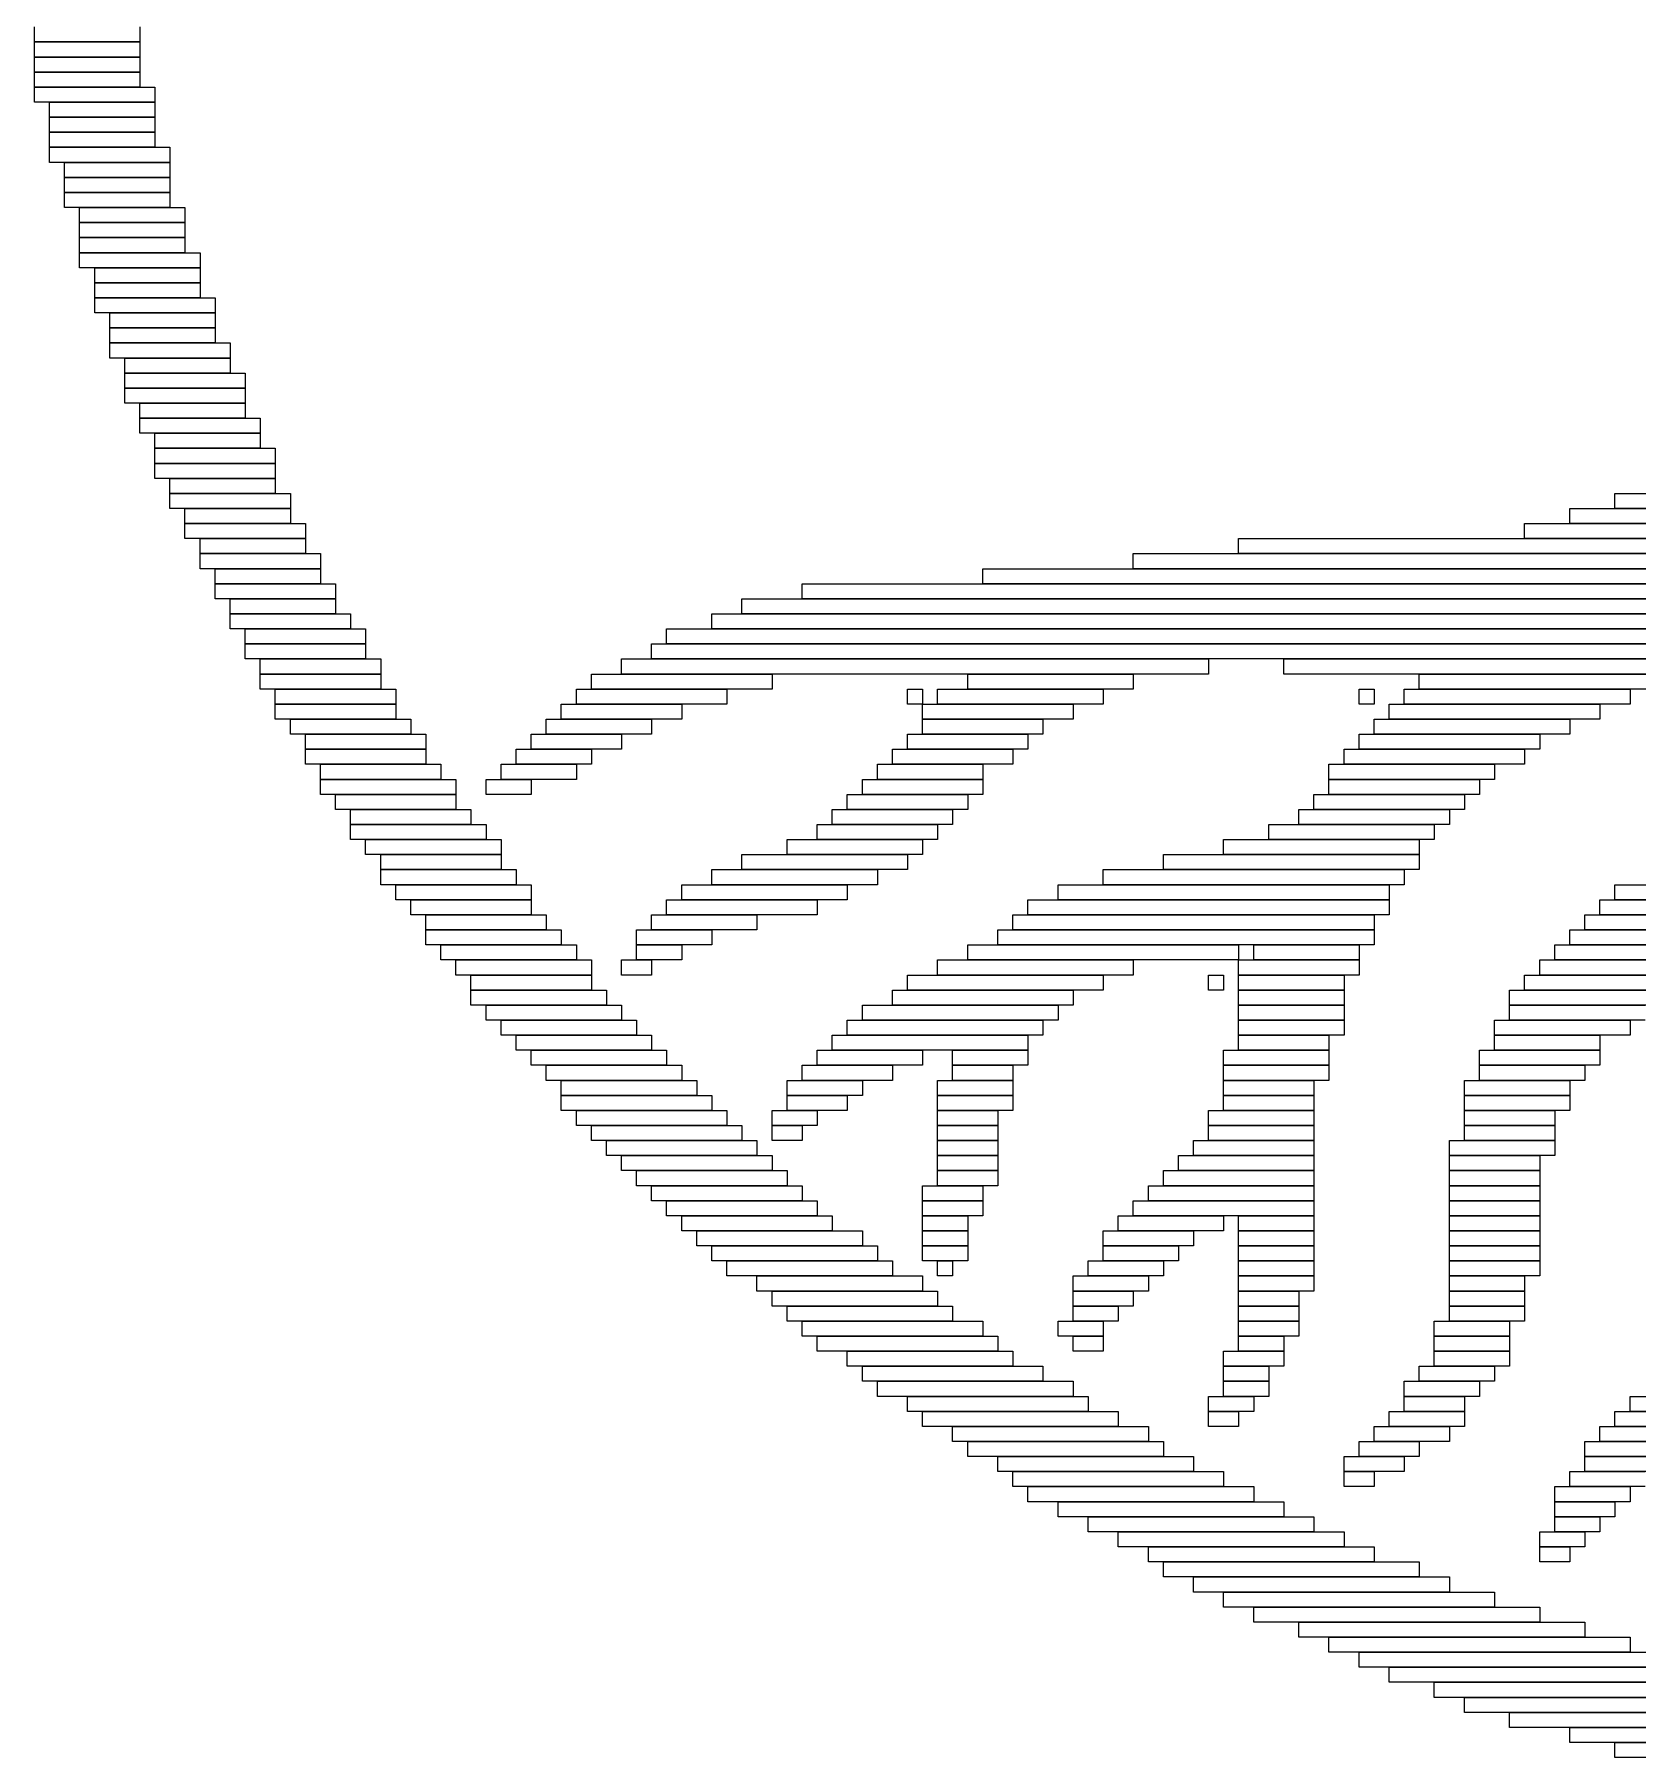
# Model space of a CAD drawing. Extents: x 367 to 656, y 364 to 661.
# Drawn here: x 370 to 476.5, y 369 to 483.5 of the extents above; entities that cross this region are included whole.
import ezdxf

# ---------------------------------------------------------------- set-up
doc = ezdxf.new("R2010")
doc.units = 0

msp = doc.modelspace()

# ---------------------------------------------------------------- linework, layer by layer
for p, q in [((370, 483), (370, 484)), ((377, 484), (377, 483)), ((377, 483), (370, 483)), ((370, 483), (377, 483)), ((370, 482), (370, 483)), ((377, 483), (377, 482)), ((377, 482), (370, 482)), ((370, 482), (377, 482)), ((370, 481), (370, 482)), ((377, 481), (370, 481)), ((370, 481), (377, 481)), ((370, 480), (370, 481)), ((377, 482), (377, 481)), ((377, 481), (377, 480)), ((377, 480), (370, 480)), ((370, 480), (378, 480)), ((370, 479), (370, 480)), ((378, 480), (378, 479)), ((378, 479), (370, 479)), ((371, 479), (378, 479)), ((371, 478), (371, 479)), ((378, 479), (378, 478)), ((378, 478), (371, 478)), ((371, 478), (378, 478)), ((371, 477), (371, 478)), ((378, 478), (378, 477)), ((378, 477), (371, 477)), ((371, 477), (378, 477)), ((371, 476), (371, 477)), ((378, 477), (378, 476)), ((378, 476), (371, 476)), ((371, 476), (379, 476)), ((371, 475), (371, 476)), ((379, 476), (379, 475)), ((379, 475), (371, 475)), ((372, 475), (379, 475)), ((372, 474), (372, 475)), ((379, 475), (379, 474)), ((379, 474), (372, 474)), ((372, 474), (379, 474)), ((372, 473), (372, 474)), ((379, 473), (372, 473)), ((372, 473), (379, 473)), ((372, 472), (372, 473)), ((379, 474), (379, 473)), ((379, 473), (379, 472)), ((379, 472), (372, 472)), ((373, 472), (380, 472)), ((373, 471), (373, 472)), ((380, 472), (380, 471)), ((380, 471), (373, 471)), ((373, 471), (380, 471)), ((373, 470), (373, 471)), ((380, 471), (380, 470)), ((380, 470), (373, 470)), ((373, 470), (380, 470)), ((373, 469), (373, 470)), ((380, 470), (380, 469)), ((380, 469), (373, 469)), ((373, 469), (381, 469)), ((373, 468), (373, 469)), ((381, 469), (381, 468)), ((381, 468), (373, 468)), ((374, 468), (381, 468)), ((374, 467), (374, 468)), ((381, 468), (381, 467)), ((381, 467), (374, 467)), ((374, 467), (381, 467)), ((374, 466), (374, 467)), ((381, 467), (381, 466)), ((381, 466), (374, 466)), ((374, 466), (382, 466)), ((374, 465), (374, 466)), ((382, 465), (374, 465)), ((375, 465), (382, 465)), ((375, 464), (375, 465)), ((382, 466), (382, 465)), ((382, 465), (382, 464)), ((382, 464), (375, 464)), ((375, 464), (382, 464)), ((375, 463), (375, 464)), ((382, 464), (382, 463)), ((382, 463), (375, 463)), ((375, 463), (383, 463)), ((375, 462), (375, 463)), ((383, 463), (383, 462)), ((383, 462), (375, 462)), ((376, 462), (383, 462)), ((376, 461), (376, 462)), ((383, 462), (383, 461)), ((383, 461), (376, 461)), ((376, 461), (384, 461)), ((376, 460), (376, 461)), ((384, 461), (384, 460)), ((384, 460), (376, 460)), ((376, 460), (384, 460)), ((376, 459), (376, 460)), ((384, 460), (384, 459)), ((384, 459), (376, 459)), ((377, 459), (384, 459)), ((377, 458), (377, 459)), ((384, 458), (377, 458)), ((377, 458), (385, 458)), ((377, 457), (377, 458)), ((384, 459), (384, 458)), ((385, 458), (385, 457)), ((385, 457), (377, 457)), ((378, 457), (385, 457)), ((378, 456), (378, 457)), ((385, 457), (385, 456)), ((385, 456), (378, 456)), ((378, 456), (386, 456)), ((378, 455), (378, 456)), ((386, 456), (386, 455)), ((386, 455), (378, 455)), ((378, 455), (386, 455)), ((378, 454), (378, 455)), ((386, 455), (386, 454)), ((386, 454), (378, 454)), ((379, 454), (386, 454)), ((379, 453), (379, 454)), ((386, 454), (386, 453)), ((386, 453), (379, 453)), ((379, 453), (387, 453)), ((379, 452), (379, 453)), ((387, 453), (387, 452)), ((475, 453), (524, 453)), ((475, 452), (475, 453)), ((387, 452), (379, 452)), ((380, 452), (387, 452)), ((380, 451), (380, 452)), ((387, 452), (387, 451)), ((472, 452), (524, 452)), ((472, 451), (472, 452)), ((524, 452), (475, 452)), ((387, 451), (380, 451)), ((380, 451), (388, 451)), ((380, 450), (380, 451)), ((388, 450), (380, 450)), ((381, 450), (388, 450)), ((381, 449), (381, 450)), ((388, 451), (388, 450)), ((388, 450), (388, 449)), ((450, 450), (496, 450)), ((450, 449), (450, 450)), ((469, 451), (497, 451)), ((469, 450), (469, 451)), ((497, 450), (469, 450)), ((524, 451), (472, 451)), ((388, 449), (381, 449)), ((381, 449), (389, 449)), ((381, 448), (381, 449)), ((389, 449), (389, 448)), ((443, 449), (495, 449)), ((443, 448), (443, 449)), ((496, 449), (450, 449)), ((389, 448), (381, 448)), ((382, 448), (389, 448)), ((382, 447), (382, 448)), ((389, 448), (389, 447)), ((433, 448), (493, 448)), ((433, 447), (433, 448)), ((495, 448), (443, 448)), ((389, 447), (382, 447)), ((382, 447), (390, 447)), ((382, 446), (382, 447)), ((390, 447), (390, 446)), ((421, 447), (492, 447)), ((421, 446), (421, 447)), ((493, 447), (433, 447)), ((390, 446), (382, 446)), ((383, 446), (390, 446)), ((383, 445), (383, 446)), ((390, 446), (390, 445)), ((417, 446), (490, 446)), ((417, 445), (417, 446)), ((492, 446), (421, 446)), ((390, 445), (383, 445)), ((383, 445), (391, 445)), ((383, 444), (383, 445)), ((391, 445), (391, 444)), ((415, 445), (488, 445)), ((415, 444), (415, 445)), ((490, 445), (417, 445)), ((391, 444), (383, 444)), ((384, 444), (392, 444)), ((384, 443), (384, 444)), ((392, 444), (392, 443)), ((412, 444), (486, 444)), ((412, 443), (412, 444)), ((488, 444), (415, 444)), ((392, 443), (384, 443)), ((384, 443), (392, 443)), ((384, 442), (384, 443)), ((392, 442), (384, 442)), ((385, 442), (393, 442)), ((385, 441), (385, 442)), ((392, 443), (392, 442)), ((393, 442), (393, 441)), ((409, 442), (448, 442)), ((409, 441), (409, 442)), ((411, 443), (484, 443)), ((411, 442), (411, 443)), ((484, 442), (411, 442)), ((486, 443), (412, 443)), ((448, 442), (448, 441)), ((453, 442), (481, 442)), ((453, 441), (453, 442)), ((393, 441), (385, 441)), ((385, 441), (393, 441)), ((385, 440), (385, 441)), ((393, 441), (393, 440)), ((407, 441), (419, 441)), ((407, 440), (407, 441)), ((448, 441), (409, 441)), ((419, 441), (419, 440)), ((432, 441), (443, 441)), ((432, 440), (432, 441)), ((443, 441), (443, 440)), ((481, 441), (453, 441)), ((462, 441), (479, 441)), ((462, 440), (462, 441)), ((393, 440), (385, 440)), ((386, 440), (394, 440)), ((386, 439), (386, 440)), ((394, 440), (394, 439)), ((406, 440), (416, 440)), ((406, 439), (406, 440)), ((419, 440), (407, 440)), ((416, 440), (416, 439)), ((428, 440), (429, 440)), ((428, 439), (428, 440)), ((429, 440), (429, 439)), ((430, 440), (441, 440)), ((430, 439), (430, 440)), ((443, 440), (432, 440)), ((441, 440), (441, 439)), ((458, 440), (459, 440)), ((458, 439), (458, 440)), ((459, 440), (459, 439)), ((461, 440), (476, 440)), ((461, 439), (461, 440)), ((479, 440), (462, 440)), ((476, 440), (476, 439)), ((394, 439), (386, 439)), ((386, 439), (394, 439)), ((386, 438), (386, 439)), ((394, 439), (394, 438)), ((405, 439), (413, 439)), ((405, 438), (405, 439)), ((416, 439), (406, 439)), ((413, 439), (413, 438)), ((429, 439), (428, 439)), ((429, 439), (439, 439)), ((429, 438), (429, 439)), ((441, 439), (430, 439)), ((439, 439), (439, 438)), ((459, 439), (458, 439)), ((460, 439), (474, 439)), ((460, 438), (460, 439)), ((476, 439), (461, 439)), ((474, 439), (474, 438)), ((394, 438), (386, 438)), ((387, 438), (395, 438)), ((387, 437), (387, 438)), ((395, 438), (395, 437)), ((404, 438), (411, 438)), ((404, 437), (404, 438)), ((413, 438), (405, 438)), ((411, 438), (411, 437)), ((439, 438), (429, 438)), ((429, 438), (437, 438)), ((429, 437), (429, 438)), ((437, 438), (437, 437)), ((459, 438), (472, 438)), ((459, 437), (459, 438)), ((474, 438), (460, 438)), ((472, 438), (472, 437)), ((395, 437), (387, 437)), ((388, 437), (396, 437)), ((388, 436), (388, 437)), ((396, 437), (396, 436)), ((403, 437), (409, 437)), ((403, 436), (403, 437)), ((411, 437), (404, 437)), ((409, 437), (409, 436)), ((428, 437), (436, 437)), ((428, 436), (428, 437)), ((437, 437), (429, 437)), ((436, 437), (436, 436)), ((458, 437), (470, 437)), ((458, 436), (458, 437)), ((472, 437), (459, 437)), ((470, 437), (470, 436)), ((396, 436), (388, 436)), ((388, 436), (396, 436)), ((388, 435), (388, 436)), ((396, 436), (396, 435)), ((402, 436), (407, 436)), ((402, 435), (402, 436)), ((409, 436), (403, 436)), ((407, 436), (407, 435)), ((427, 436), (435, 436)), ((427, 435), (427, 436)), ((436, 436), (428, 436)), ((435, 436), (435, 435)), ((457, 436), (469, 436)), ((457, 435), (457, 436)), ((470, 436), (458, 436)), ((469, 436), (469, 435)), ((396, 435), (388, 435)), ((389, 435), (397, 435)), ((389, 434), (389, 435)), ((397, 434), (389, 434)), ((389, 434), (398, 434)), ((389, 433), (389, 434)), ((397, 435), (397, 434)), ((398, 434), (398, 433)), ((400, 434), (403, 434)), ((400, 433), (400, 434)), ((401, 435), (406, 435)), ((401, 434), (401, 435)), ((406, 434), (401, 434)), ((407, 435), (402, 435)), ((403, 434), (403, 433)), ((406, 435), (406, 434)), ((425, 434), (433, 434)), ((425, 433), (425, 434)), ((426, 435), (433, 435)), ((426, 434), (426, 435)), ((433, 434), (426, 434)), ((435, 435), (427, 435)), ((433, 435), (433, 434)), ((433, 434), (433, 433)), ((456, 435), (467, 435)), ((456, 434), (456, 435)), ((467, 434), (456, 434)), ((456, 434), (466, 434)), ((456, 433), (456, 434)), ((469, 435), (457, 435)), ((466, 434), (466, 433)), ((467, 435), (467, 434)), ((398, 433), (389, 433)), ((390, 433), (398, 433)), ((390, 432), (390, 433)), ((398, 433), (398, 432)), ((403, 433), (400, 433)), ((424, 433), (432, 433)), ((424, 432), (424, 433)), ((433, 433), (425, 433)), ((432, 433), (432, 432)), ((455, 433), (465, 433)), ((455, 432), (455, 433)), ((466, 433), (456, 433)), ((465, 433), (465, 432)), ((398, 432), (390, 432)), ((391, 432), (399, 432)), ((391, 431), (391, 432)), ((399, 432), (399, 431)), ((423, 432), (431, 432)), ((423, 431), (423, 432)), ((432, 432), (424, 432)), ((431, 432), (431, 431)), ((454, 432), (464, 432)), ((454, 431), (454, 432)), ((465, 432), (455, 432)), ((464, 432), (464, 431)), ((399, 431), (391, 431)), ((391, 431), (400, 431)), ((391, 430), (391, 431)), ((400, 431), (400, 430)), ((422, 431), (430, 431)), ((422, 430), (422, 431)), ((431, 431), (423, 431)), ((430, 431), (430, 430)), ((452, 431), (463, 431)), ((452, 430), (452, 431)), ((464, 431), (454, 431)), ((463, 431), (463, 430)), ((400, 430), (391, 430)), ((392, 430), (401, 430)), ((392, 429), (392, 430)), ((401, 430), (401, 429)), ((420, 430), (429, 430)), ((420, 429), (420, 430)), ((430, 430), (422, 430)), ((429, 430), (429, 429)), ((449, 430), (462, 430)), ((449, 429), (449, 430)), ((463, 430), (452, 430)), ((462, 430), (462, 429)), ((401, 429), (392, 429)), ((393, 429), (401, 429)), ((393, 428), (393, 429)), ((401, 429), (401, 428)), ((417, 429), (428, 429)), ((417, 428), (417, 429)), ((429, 429), (420, 429)), ((428, 429), (428, 428)), ((445, 429), (462, 429)), ((445, 428), (445, 429)), ((462, 429), (449, 429)), ((462, 429), (462, 428)), ((401, 428), (393, 428)), ((393, 428), (402, 428)), ((393, 427), (393, 428)), ((402, 428), (402, 427)), ((415, 428), (426, 428)), ((415, 427), (415, 428)), ((428, 428), (417, 428)), ((426, 428), (426, 427)), ((441, 428), (461, 428)), ((441, 427), (441, 428)), ((462, 428), (445, 428)), ((461, 428), (461, 427)), ((402, 427), (393, 427)), ((394, 427), (403, 427)), ((394, 426), (394, 427)), ((403, 426), (394, 426)), ((395, 426), (403, 426)), ((395, 425), (395, 426)), ((403, 427), (403, 426)), ((403, 426), (403, 425)), ((412, 426), (422, 426)), ((412, 425), (412, 426)), ((413, 427), (424, 427)), ((413, 426), (413, 427)), ((424, 426), (413, 426)), ((426, 427), (415, 427)), ((422, 426), (422, 425)), ((424, 427), (424, 426)), ((436, 426), (460, 426)), ((436, 425), (436, 426)), ((438, 427), (460, 427)), ((438, 426), (438, 427)), ((460, 426), (438, 426)), ((461, 427), (441, 427)), ((460, 427), (460, 426)), ((460, 426), (460, 425)), ((474, 426), (492, 426)), ((474, 425), (474, 426)), ((475, 427), (492, 427)), ((475, 426), (475, 427)), ((492, 426), (475, 426)), ((403, 425), (395, 425)), ((396, 425), (404, 425)), ((396, 424), (396, 425)), ((404, 425), (404, 424)), ((411, 425), (418, 425)), ((411, 424), (411, 425)), ((422, 425), (412, 425)), ((418, 425), (418, 424)), ((435, 425), (459, 425)), ((435, 424), (435, 425)), ((460, 425), (436, 425)), ((459, 425), (459, 424)), ((473, 425), (491, 425)), ((473, 424), (473, 425)), ((492, 425), (474, 425)), ((404, 424), (396, 424)), ((396, 424), (405, 424)), ((396, 423), (396, 424)), ((405, 424), (405, 423)), ((410, 424), (415, 424)), ((410, 423), (410, 424)), ((418, 424), (411, 424)), ((415, 424), (415, 423)), ((434, 424), (459, 424)), ((434, 423), (434, 424)), ((459, 424), (435, 424)), ((459, 424), (459, 423)), ((472, 424), (490, 424)), ((472, 423), (472, 424)), ((491, 424), (473, 424)), ((405, 423), (396, 423)), ((397, 423), (406, 423)), ((397, 422), (397, 423)), ((406, 423), (406, 422)), ((415, 423), (410, 423)), ((410, 423), (413, 423)), ((410, 422), (410, 423)), ((413, 423), (413, 422)), ((432, 423), (450, 423)), ((432, 422), (432, 423)), ((459, 423), (434, 423)), ((450, 423), (450, 422)), ((451, 423), (458, 423)), ((451, 422), (451, 423)), ((458, 423), (458, 422)), ((471, 423), (490, 423)), ((471, 422), (471, 423)), ((490, 423), (472, 423)), ((406, 422), (397, 422)), ((398, 422), (407, 422)), ((398, 421), (398, 422)), ((407, 422), (407, 421)), ((409, 422), (411, 422)), ((409, 421), (409, 422)), ((413, 422), (410, 422)), ((411, 422), (411, 421)), ((430, 422), (443, 422)), ((430, 421), (430, 422)), ((450, 422), (432, 422)), ((443, 422), (443, 421)), ((450, 422), (458, 422)), ((450, 421), (450, 422)), ((458, 422), (451, 422)), ((458, 422), (458, 421)), ((470, 422), (489, 422)), ((470, 421), (470, 422)), ((490, 422), (471, 422)), ((407, 421), (398, 421)), ((399, 421), (407, 421)), ((399, 420), (399, 421)), ((407, 421), (407, 420)), ((411, 421), (409, 421)), ((428, 421), (441, 421)), ((428, 420), (428, 421)), ((443, 421), (430, 421)), ((441, 421), (441, 420)), ((448, 421), (449, 421)), ((448, 420), (448, 421)), ((449, 421), (449, 420)), ((458, 421), (450, 421)), ((450, 421), (457, 421)), ((450, 420), (450, 421)), ((457, 421), (457, 420)), ((469, 421), (480, 421)), ((469, 420), (469, 421)), ((489, 421), (470, 421)), ((407, 420), (399, 420)), ((399, 420), (408, 420)), ((399, 419), (399, 420)), ((408, 420), (408, 419)), ((427, 420), (439, 420)), ((427, 419), (427, 420)), ((441, 420), (428, 420)), ((439, 420), (439, 419)), ((449, 420), (448, 420)), ((457, 420), (450, 420)), ((450, 420), (457, 420)), ((450, 419), (450, 420)), ((457, 420), (457, 419)), ((468, 420), (478, 420)), ((468, 419), (468, 420)), ((480, 420), (469, 420)), ((408, 419), (399, 419)), ((400, 419), (409, 419)), ((400, 418), (400, 419)), ((409, 418), (400, 418)), ((401, 418), (410, 418)), ((401, 417), (401, 418)), ((409, 419), (409, 418)), ((410, 418), (410, 417)), ((424, 418), (437, 418)), ((424, 417), (424, 418)), ((425, 419), (438, 419)), ((425, 418), (425, 419)), ((438, 418), (425, 418)), ((439, 419), (427, 419)), ((437, 418), (437, 417)), ((438, 419), (438, 418)), ((457, 419), (450, 419)), ((450, 419), (457, 419)), ((450, 418), (450, 419)), ((457, 418), (450, 418)), ((450, 418), (457, 418)), ((450, 417), (450, 418)), ((457, 419), (457, 418)), ((457, 418), (457, 417)), ((467, 418), (476, 418)), ((467, 417), (467, 418)), ((478, 419), (468, 419)), ((468, 419), (477, 419)), ((468, 418), (468, 419)), ((477, 418), (468, 418)), ((476, 418), (476, 417)), ((410, 417), (401, 417)), ((402, 417), (411, 417)), ((402, 416), (402, 417)), ((411, 417), (411, 416)), ((423, 417), (436, 417)), ((423, 416), (423, 417)), ((437, 417), (424, 417)), ((436, 417), (436, 416)), ((457, 417), (450, 417)), ((450, 417), (456, 417)), ((450, 416), (450, 417)), ((456, 417), (456, 416)), ((476, 417), (467, 417)), ((467, 417), (474, 417)), ((467, 416), (467, 417)), ((474, 417), (474, 416)), ((411, 416), (402, 416)), ((403, 416), (412, 416)), ((403, 415), (403, 416)), ((412, 416), (412, 415)), ((422, 416), (429, 416)), ((422, 415), (422, 416)), ((436, 416), (423, 416)), ((429, 416), (429, 415)), ((431, 416), (436, 416)), ((431, 415), (431, 416)), ((436, 416), (436, 415)), ((449, 416), (456, 416)), ((449, 415), (449, 416)), ((456, 416), (450, 416)), ((456, 416), (456, 415)), ((466, 416), (474, 416)), ((466, 415), (466, 416)), ((474, 416), (467, 416)), ((474, 416), (474, 415)), ((412, 415), (403, 415)), ((404, 415), (413, 415)), ((404, 414), (404, 415)), ((413, 415), (413, 414)), ((421, 415), (427, 415)), ((421, 414), (421, 415)), ((429, 415), (422, 415)), ((427, 415), (427, 414)), ((436, 415), (431, 415)), ((431, 415), (435, 415)), ((431, 414), (431, 415)), ((435, 415), (435, 414)), ((456, 415), (449, 415)), ((449, 415), (456, 415)), ((449, 414), (449, 415)), ((456, 415), (456, 414)), ((474, 415), (466, 415)), ((466, 415), (473, 415)), ((466, 414), (466, 415)), ((473, 415), (473, 414)), ((413, 414), (404, 414)), ((405, 414), (414, 414)), ((405, 413), (405, 414)), ((414, 414), (414, 413)), ((420, 414), (425, 414)), ((420, 413), (420, 414)), ((427, 414), (421, 414)), ((425, 414), (425, 413)), ((430, 414), (435, 414)), ((430, 413), (430, 414)), ((435, 414), (431, 414)), ((435, 414), (435, 413)), ((456, 414), (449, 414)), ((449, 414), (455, 414)), ((449, 413), (449, 414)), ((455, 414), (455, 413)), ((465, 414), (472, 414)), ((465, 413), (465, 414)), ((473, 414), (466, 414)), ((472, 414), (472, 413)), ((414, 413), (405, 413)), ((405, 413), (415, 413)), ((405, 412), (405, 413)), ((415, 413), (415, 412)), ((425, 413), (420, 413)), ((420, 413), (424, 413)), ((420, 412), (420, 413)), ((424, 413), (424, 412)), ((435, 413), (430, 413)), ((430, 413), (435, 413)), ((430, 412), (430, 413)), ((435, 413), (435, 412)), ((455, 413), (449, 413)), ((449, 413), (455, 413)), ((449, 412), (449, 413)), ((455, 413), (455, 412)), ((472, 413), (465, 413)), ((465, 413), (472, 413)), ((465, 412), (465, 413)), ((472, 413), (472, 412)), ((415, 412), (405, 412)), ((406, 412), (416, 412)), ((406, 411), (406, 412)), ((416, 412), (416, 411)), ((419, 412), (422, 412)), ((419, 411), (419, 412)), ((424, 412), (420, 412)), ((422, 412), (422, 411)), ((435, 412), (430, 412)), ((430, 412), (434, 412)), ((430, 411), (430, 412)), ((434, 412), (434, 411)), ((448, 412), (455, 412)), ((448, 411), (448, 412)), ((455, 412), (449, 412)), ((455, 412), (455, 411)), ((472, 412), (465, 412)), ((465, 412), (471, 412)), ((465, 411), (465, 412)), ((471, 412), (471, 411)), ((416, 411), (406, 411)), ((407, 411), (417, 411)), ((407, 410), (407, 411)), ((417, 410), (407, 410)), ((408, 410), (418, 410)), ((408, 409), (408, 410)), ((417, 411), (417, 410)), ((418, 410), (418, 409)), ((422, 411), (419, 411)), ((419, 411), (421, 411)), ((419, 410), (419, 411)), ((421, 410), (419, 410)), ((421, 411), (421, 410)), ((434, 411), (430, 411)), ((430, 411), (434, 411)), ((430, 410), (430, 411)), ((434, 410), (430, 410)), ((430, 410), (434, 410)), ((430, 409), (430, 410)), ((434, 411), (434, 410)), ((434, 410), (434, 409)), ((447, 410), (455, 410)), ((447, 409), (447, 410)), ((455, 411), (448, 411)), ((448, 411), (455, 411)), ((448, 410), (448, 411)), ((455, 410), (448, 410)), ((455, 411), (455, 410)), ((455, 410), (455, 409)), ((464, 410), (471, 410)), ((464, 409), (464, 410)), ((471, 411), (465, 411)), ((465, 411), (471, 411)), ((465, 410), (465, 411)), ((471, 410), (465, 410)), ((471, 411), (471, 410)), ((471, 410), (471, 409)), ((418, 409), (408, 409)), ((409, 409), (419, 409)), ((409, 408), (409, 409)), ((419, 409), (419, 408)), ((434, 409), (430, 409)), ((430, 409), (434, 409)), ((430, 408), (430, 409)), ((434, 409), (434, 408)), ((446, 409), (455, 409)), ((446, 408), (446, 409)), ((455, 409), (447, 409)), ((455, 409), (455, 408)), ((471, 409), (464, 409)), ((464, 409), (470, 409)), ((464, 408), (464, 409)), ((470, 409), (470, 408)), ((419, 408), (409, 408)), ((410, 408), (420, 408)), ((410, 407), (410, 408)), ((420, 408), (420, 407)), ((434, 408), (430, 408)), ((430, 408), (434, 408)), ((430, 407), (430, 408)), ((434, 408), (434, 407)), ((445, 408), (455, 408)), ((445, 407), (445, 408)), ((455, 408), (446, 408)), ((455, 408), (455, 407)), ((470, 408), (464, 408)), ((464, 408), (470, 408)), ((464, 407), (464, 408)), ((470, 408), (470, 407)), ((420, 407), (410, 407)), ((411, 407), (421, 407)), ((411, 406), (411, 407)), ((421, 407), (421, 406)), ((429, 407), (433, 407)), ((429, 406), (429, 407)), ((434, 407), (430, 407)), ((433, 407), (433, 406)), ((444, 407), (455, 407)), ((444, 406), (444, 407)), ((455, 407), (445, 407)), ((455, 407), (455, 406)), ((470, 407), (464, 407)), ((464, 407), (470, 407)), ((464, 406), (464, 407)), ((470, 407), (470, 406)), ((421, 406), (411, 406)), ((412, 406), (422, 406)), ((412, 405), (412, 406)), ((422, 406), (422, 405)), ((433, 406), (429, 406)), ((429, 406), (433, 406)), ((429, 405), (429, 406)), ((433, 406), (433, 405)), ((443, 406), (455, 406)), ((443, 405), (443, 406)), ((455, 406), (444, 406)), ((455, 406), (455, 405)), ((470, 406), (464, 406)), ((464, 406), (470, 406)), ((464, 405), (464, 406)), ((470, 406), (470, 405)), ((422, 405), (412, 405)), ((413, 405), (423, 405)), ((413, 404), (413, 405)), ((423, 405), (423, 404)), ((433, 405), (429, 405)), ((429, 405), (432, 405)), ((429, 404), (429, 405)), ((432, 405), (432, 404)), ((442, 405), (449, 405)), ((442, 404), (442, 405)), ((455, 405), (443, 405)), ((449, 405), (449, 404)), ((450, 405), (455, 405)), ((450, 404), (450, 405)), ((455, 405), (455, 404)), ((470, 405), (464, 405)), ((464, 405), (470, 405)), ((464, 404), (464, 405)), ((470, 405), (470, 404)), ((423, 404), (413, 404)), ((414, 404), (425, 404)), ((414, 403), (414, 404)), ((425, 404), (425, 403)), ((432, 404), (429, 404)), ((429, 404), (432, 404)), ((429, 403), (429, 404)), ((432, 404), (432, 403)), ((441, 404), (447, 404)), ((441, 403), (441, 404)), ((449, 404), (442, 404)), ((447, 404), (447, 403)), ((455, 404), (450, 404)), ((450, 404), (455, 404)), ((450, 403), (450, 404)), ((455, 404), (455, 403)), ((470, 404), (464, 404)), ((464, 404), (470, 404)), ((464, 403), (464, 404)), ((470, 404), (470, 403)), ((425, 403), (414, 403)), ((415, 403), (426, 403)), ((415, 402), (415, 403)), ((426, 402), (415, 402)), ((416, 402), (427, 402)), ((416, 401), (416, 402)), ((426, 403), (426, 402)), ((427, 402), (427, 401)), ((432, 403), (429, 403)), ((429, 403), (432, 403)), ((429, 402), (429, 403)), ((432, 402), (429, 402)), ((430, 402), (431, 402)), ((430, 401), (430, 402)), ((431, 402), (431, 401)), ((432, 403), (432, 402)), ((440, 402), (445, 402)), ((440, 401), (440, 402)), ((447, 403), (441, 403)), ((441, 403), (446, 403)), ((441, 402), (441, 403)), ((446, 402), (441, 402)), ((445, 402), (445, 401)), ((446, 403), (446, 402)), ((455, 403), (450, 403)), ((450, 403), (455, 403)), ((450, 402), (450, 403)), ((455, 402), (450, 402)), ((450, 402), (455, 402)), ((450, 401), (450, 402)), ((455, 403), (455, 402)), ((455, 402), (455, 401)), ((470, 403), (464, 403)), ((464, 403), (470, 403)), ((464, 402), (464, 403)), ((470, 402), (464, 402)), ((464, 402), (470, 402)), ((464, 401), (464, 402)), ((470, 403), (470, 402)), ((470, 402), (470, 401)), ((427, 401), (416, 401)), ((418, 401), (429, 401)), ((418, 400), (418, 401)), ((429, 401), (429, 400)), ((431, 401), (430, 401)), ((439, 401), (444, 401)), ((439, 400), (439, 401)), ((445, 401), (440, 401)), ((444, 401), (444, 400)), ((455, 401), (450, 401)), ((450, 401), (455, 401)), ((450, 400), (450, 401)), ((455, 401), (455, 400)), ((470, 401), (464, 401)), ((464, 401), (469, 401)), ((464, 400), (464, 401)), ((469, 401), (469, 400)), ((429, 400), (418, 400)), ((419, 400), (430, 400)), ((419, 399), (419, 400)), ((430, 400), (430, 399)), ((444, 400), (439, 400)), ((439, 400), (443, 400)), ((439, 399), (439, 400)), ((443, 400), (443, 399)), ((455, 400), (450, 400)), ((450, 400), (454, 400)), ((450, 399), (450, 400)), ((454, 400), (454, 399)), ((469, 400), (464, 400)), ((464, 400), (469, 400)), ((464, 399), (464, 400)), ((469, 400), (469, 399)), ((430, 399), (419, 399)), ((420, 399), (431, 399)), ((420, 398), (420, 399)), ((431, 399), (431, 398)), ((443, 399), (439, 399)), ((439, 399), (442, 399)), ((439, 398), (439, 399)), ((442, 399), (442, 398)), ((454, 399), (450, 399)), ((450, 399), (454, 399)), ((450, 398), (450, 399)), ((454, 399), (454, 398)), ((469, 399), (464, 399)), ((464, 399), (469, 399)), ((464, 398), (464, 399)), ((469, 399), (469, 398)), ((431, 398), (420, 398)), ((421, 398), (433, 398)), ((421, 397), (421, 398)), ((433, 398), (433, 397)), ((438, 398), (441, 398)), ((438, 397), (438, 398)), ((442, 398), (439, 398)), ((441, 398), (441, 397)), ((454, 398), (450, 398)), ((450, 398), (454, 398)), ((450, 397), (450, 398)), ((454, 398), (454, 397)), ((463, 398), (468, 398)), ((463, 397), (463, 398)), ((469, 398), (464, 398)), ((468, 398), (468, 397)), ((433, 397), (421, 397)), ((422, 397), (434, 397)), ((422, 396), (422, 397)), ((434, 397), (434, 396)), ((441, 397), (438, 397)), ((439, 397), (441, 397)), ((439, 396), (439, 397)), ((441, 397), (441, 396)), ((454, 397), (450, 397)), ((450, 397), (453, 397)), ((450, 396), (450, 397)), ((453, 397), (453, 396)), ((468, 397), (463, 397)), ((463, 397), (468, 397)), ((463, 396), (463, 397)), ((468, 397), (468, 396)), ((434, 396), (422, 396)), ((424, 396), (435, 396)), ((424, 395), (424, 396)), ((435, 396), (435, 395)), ((441, 396), (439, 396)), ((449, 396), (453, 396)), ((449, 395), (449, 396)), ((453, 396), (450, 396)), ((453, 396), (453, 395)), ((468, 396), (463, 396)), ((463, 396), (468, 396)), ((463, 395), (463, 396)), ((468, 396), (468, 395)), ((435, 395), (424, 395)), ((425, 395), (437, 395)), ((425, 394), (425, 395)), ((437, 394), (425, 394)), ((426, 394), (439, 394)), ((426, 393), (426, 394)), ((437, 395), (437, 394)), ((439, 394), (439, 393)), ((453, 395), (449, 395)), ((449, 395), (452, 395)), ((449, 394), (449, 395)), ((452, 394), (449, 394)), ((449, 394), (452, 394)), ((449, 393), (449, 394)), ((452, 395), (452, 394)), ((452, 394), (452, 393)), ((461, 394), (466, 394)), ((461, 393), (461, 394)), ((462, 395), (467, 395)), ((462, 394), (462, 395)), ((467, 394), (462, 394)), ((468, 395), (463, 395)), ((466, 394), (466, 393)), ((467, 395), (467, 394)), ((439, 393), (426, 393)), ((428, 393), (440, 393)), ((428, 392), (428, 393)), ((440, 393), (440, 392)), ((448, 393), (451, 393)), ((448, 392), (448, 393)), ((452, 393), (449, 393)), ((451, 393), (451, 392)), ((466, 393), (461, 393)), ((461, 393), (465, 393)), ((461, 392), (461, 393)), ((465, 393), (465, 392)), ((476, 393), (488, 393)), ((476, 392), (476, 393)), ((440, 392), (428, 392)), ((429, 392), (442, 392)), ((429, 391), (429, 392)), ((442, 392), (442, 391)), ((451, 392), (448, 392)), ((448, 392), (450, 392)), ((448, 391), (448, 392)), ((450, 392), (450, 391)), ((460, 392), (465, 392)), ((460, 391), (460, 392)), ((465, 392), (461, 392)), ((465, 392), (465, 391)), ((475, 392), (482, 392)), ((475, 391), (475, 392)), ((488, 392), (476, 392)), ((442, 391), (429, 391)), ((431, 391), (444, 391)), ((431, 390), (431, 391)), ((444, 391), (444, 390)), ((450, 391), (448, 391)), ((459, 391), (464, 391)), ((459, 390), (459, 391)), ((465, 391), (460, 391)), ((464, 391), (464, 390)), ((474, 391), (481, 391)), ((474, 390), (474, 391)), ((482, 391), (475, 391)), ((444, 390), (431, 390)), ((432, 390), (445, 390)), ((432, 389), (432, 390)), ((445, 390), (445, 389)), ((458, 390), (462, 390)), ((458, 389), (458, 390)), ((464, 390), (459, 390)), ((462, 390), (462, 389)), ((473, 390), (479, 390)), ((473, 389), (473, 390)), ((481, 390), (474, 390)), ((445, 389), (432, 389)), ((434, 389), (447, 389)), ((434, 388), (434, 389)), ((447, 389), (447, 388)), ((457, 389), (461, 389)), ((457, 388), (457, 389)), ((462, 389), (458, 389)), ((461, 389), (461, 388)), ((479, 389), (473, 389)), ((473, 389), (478, 389)), ((473, 388), (473, 389)), ((447, 388), (434, 388)), ((435, 388), (449, 388)), ((435, 387), (435, 388)), ((449, 388), (449, 387)), ((461, 388), (457, 388)), ((457, 388), (459, 388)), ((457, 387), (457, 388)), ((459, 388), (459, 387)), ((472, 388), (477, 388)), ((472, 387), (472, 388)), ((478, 388), (473, 388)), ((449, 387), (435, 387)), ((436, 387), (451, 387)), ((436, 386), (436, 387)), ((451, 386), (436, 386)), ((438, 386), (453, 386)), ((438, 385), (438, 386)), ((451, 387), (451, 386)), ((453, 386), (453, 385)), ((459, 387), (457, 387)), ((471, 387), (476, 387)), ((471, 386), (471, 387)), ((476, 386), (471, 386)), ((471, 386), (475, 386)), ((471, 385), (471, 386)), ((477, 387), (472, 387)), ((475, 386), (475, 385)), ((476, 387), (476, 386)), ((453, 385), (438, 385)), ((440, 385), (455, 385)), ((440, 384), (440, 385)), ((455, 385), (455, 384)), ((475, 385), (471, 385)), ((471, 385), (474, 385)), ((471, 384), (471, 385)), ((474, 385), (474, 384)), ((455, 384), (440, 384)), ((442, 384), (457, 384)), ((442, 383), (442, 384)), ((457, 384), (457, 383)), ((470, 384), (473, 384)), ((470, 383), (470, 384)), ((474, 384), (471, 384)), ((473, 384), (473, 383)), ((457, 383), (442, 383)), ((444, 383), (459, 383)), ((444, 382), (444, 383)), ((459, 383), (459, 382)), ((473, 383), (470, 383)), ((470, 383), (472, 383)), ((470, 382), (470, 383)), ((472, 383), (472, 382)), ((459, 382), (444, 382)), ((445, 382), (462, 382)), ((445, 381), (445, 382)), ((462, 382), (462, 381)), ((472, 382), (470, 382)), ((462, 381), (445, 381)), ((447, 381), (464, 381)), ((447, 380), (447, 381)), ((464, 381), (464, 380)), ((464, 380), (447, 380)), ((449, 380), (467, 380)), ((449, 379), (449, 380)), ((467, 379), (449, 379)), ((451, 379), (470, 379)), ((451, 378), (451, 379)), ((467, 380), (467, 379)), ((470, 379), (470, 378)), ((470, 378), (451, 378)), ((454, 378), (473, 378)), ((454, 377), (454, 378)), ((473, 378), (473, 377)), ((473, 377), (454, 377)), ((456, 377), (476, 377)), ((456, 376), (456, 377)), ((476, 377), (476, 376)), ((476, 376), (456, 376)), ((458, 376), (480, 376)), ((458, 375), (458, 376)), ((480, 375), (458, 375)), ((460, 375), (485, 375)), ((460, 374), (460, 375)), ((485, 374), (460, 374)), ((463, 374), (491, 374)), ((463, 373), (463, 374)), ((491, 373), (463, 373)), ((465, 373), (498, 373)), ((465, 372), (465, 373)), ((498, 372), (465, 372)), ((468, 372), (511, 372)), ((468, 371), (468, 372)), ((511, 371), (468, 371)), ((472, 371), (553, 371)), ((472, 370), (472, 371)), ((553, 370), (472, 370)), ((475, 370), (550, 370)), ((475, 369), (475, 370)), ((550, 369), (475, 369))]:
    msp.add_line(p, q)

doc.saveas('drawing.dxf')
